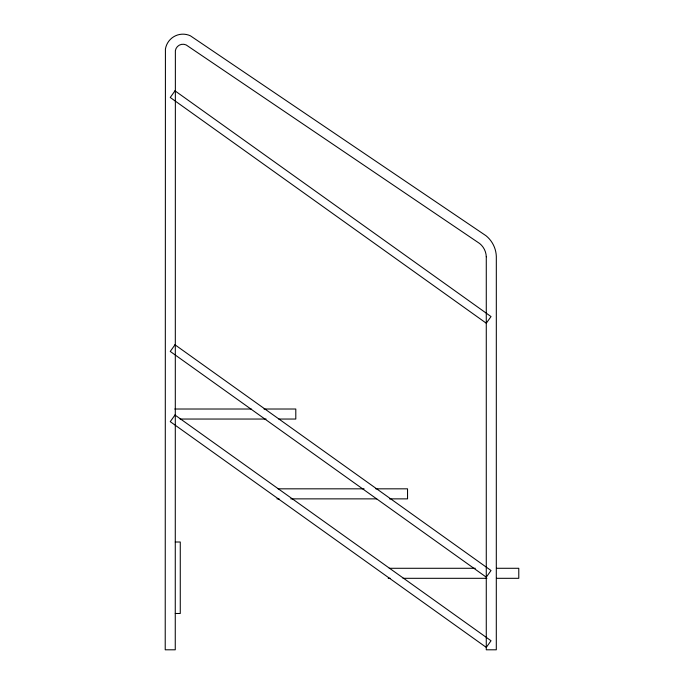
<?xml version="1.0" encoding="UTF-8"?>
<svg xmlns="http://www.w3.org/2000/svg" width="684" height="684" viewBox="0 0 684 684"><rect width="100%" height="100%" fill="white"/><g stroke="black" fill="none" stroke-linecap="round" stroke-linejoin="round"><path stroke-width="1.03" d="M174.788 409.015L251.267 409.015M264.015 409.015L295.796 409.015L295.796 419.044L278.815 419.044M180.089 419.044L266.076 419.044M278.029 488.829L364.076 488.829M375.764 488.829L407.544 488.829L407.544 498.867L389.495 498.867M276.969 498.867L279.089 498.867M290.768 498.867L376.756 498.867M175.258 542.01L180.268 542.01L180.268 613.488L175.258 613.488M389.264 568.284L475.312 568.284M496.558 568.284L518.78 568.284L518.78 578.313L496.481 578.313M388.204 578.313L390.325 578.313M403.064 578.313L486.931 578.313M486.281 256.757L486.273 649.8L496.302 649.8L496.319 256.38A27.907 27.907 0 0 0 485.982 235.715L190.408 35.816A17.733 17.733 0 0 0 165.417 49.094L165.22 649.8L175.258 649.8L175.369 50.684A7.652 7.652 0 0 1 186.159 44.947L479.664 243.521A17.869 17.869 0 0 1 486.281 256.757M174.993 90.835L170.248 97.479L486.281 323.216L491.026 316.572L174.993 90.835M174.993 344.787L170.248 351.431L486.281 577.168L491.026 570.524L174.993 344.787M174.993 415.017L170.248 421.66L486.281 647.397L491.026 640.754L174.993 415.017"/></g></svg>
